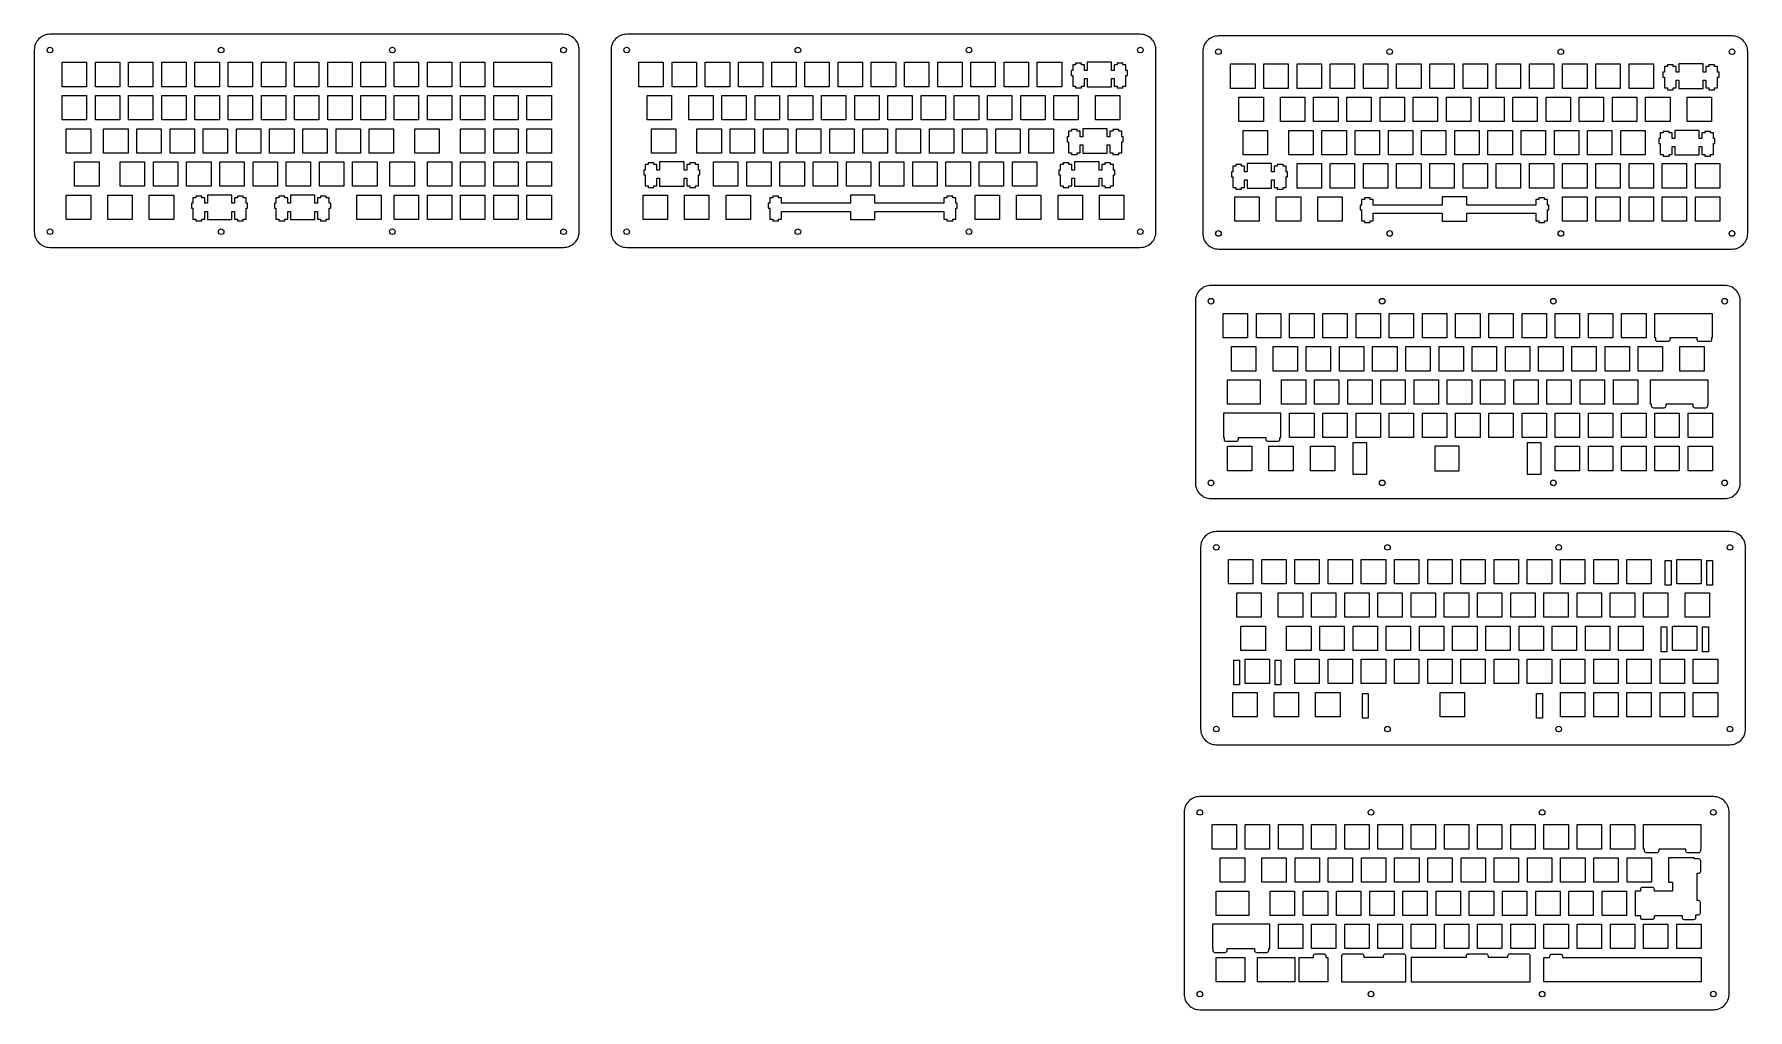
# Model space of a CAD drawing. Extents: x -370 to 4642, y -10696 to -9773.
# Drawn here: x -370 to 613, y -10389 to -9829 of the extents above; entities that cross this region are included whole.
import ezdxf

# ---------------------------------------------------------------- set-up
doc = ezdxf.new("R2010")
doc.units = 0
doc.header["$MEASUREMENT"] = 0

msp = doc.modelspace()

# ---------------------------------------------------------------- linework, layer by layer
at = {"linetype": 'Continuous'}
for points in [[(-66.66, -9829.41), (-361.36, -9829.41, 0.414214), (-370.36, -9838.41), (-370.36, -9942.61, 0.414214), (-361.36, -9951.61), (-66.66, -9951.61, 0.414214), (-57.66, -9942.61), (-57.66, -9838.41, 0.414214)], [(264.27, -9829.41), (-30.43, -9829.41, 0.414214), (-39.43, -9838.41), (-39.43, -9942.61, 0.414214), (-30.43, -9951.61), (264.27, -9951.61, 0.414214), (273.27, -9942.61), (273.27, -9838.41, 0.414214)], [(603.82, -9830.38), (309.12, -9830.38, 0.414214), (300.12, -9839.38), (300.12, -9943.58, 0.414214), (309.12, -9952.58), (603.82, -9952.58, 0.414214), (612.82, -9943.58), (612.82, -9839.38, 0.414214)], [(599.57, -9973.46), (304.87, -9973.46, 0.414214), (295.87, -9982.46), (295.87, -10086.66, 0.414214), (304.87, -10095.66), (599.57, -10095.66, 0.414214), (608.57, -10086.66), (608.57, -9982.46, 0.414214)], [(602.6, -10114.62), (307.9, -10114.62, 0.414214), (298.9, -10123.62), (298.9, -10227.82, 0.414214), (307.9, -10236.82), (602.6, -10236.82, 0.414214), (611.6, -10227.82), (611.6, -10123.62, 0.414214)], [(593.12, -10266.62), (298.42, -10266.62, 0.414214), (289.42, -10275.62), (289.42, -10379.82, 0.414214), (298.42, -10388.82), (593.12, -10388.82, 0.414214), (602.12, -10379.82), (602.12, -10275.62, 0.414214)]]:
    msp.add_lwpolyline(points, format="xyb", close=True, dxfattribs=at)
at = {"color": 0}
for points in [[(-340.36, -9845.45), (-340.36, -9859.45), (-354.36, -9859.45), (-354.36, -9845.45)], [(-321.31, -9845.45), (-321.31, -9859.45), (-335.31, -9859.45), (-335.31, -9845.45)], [(-302.26, -9845.45), (-302.26, -9859.45), (-316.26, -9859.45), (-316.26, -9845.45)], [(-283.21, -9845.45), (-283.21, -9859.45), (-297.21, -9859.45), (-297.21, -9845.45)], [(-264.16, -9845.45), (-264.16, -9859.45), (-278.16, -9859.45), (-278.16, -9845.45)], [(-245.11, -9845.45), (-245.11, -9859.45), (-259.11, -9859.45), (-259.11, -9845.45)], [(-226.06, -9845.45), (-226.06, -9859.45), (-240.06, -9859.45), (-240.06, -9845.45)], [(-207.01, -9845.45), (-207.01, -9859.45), (-221.01, -9859.45), (-221.01, -9845.45)], [(-187.97, -9845.45), (-187.97, -9859.45), (-201.96, -9859.45), (-201.96, -9845.45)], [(-168.91, -9845.45), (-168.91, -9859.45), (-182.91, -9859.45), (-182.91, -9845.45)], [(-149.87, -9845.45), (-149.87, -9859.45), (-163.86, -9859.45), (-163.86, -9845.45)], [(-130.81, -9845.45), (-130.81, -9859.45), (-144.81, -9859.45), (-144.81, -9845.45)], [(-111.76, -9845.45), (-111.76, -9859.45), (-125.76, -9859.45), (-125.76, -9845.45)], [(-73.67, -9845.45), (-73.67, -9859.45), (-106.71, -9859.45), (-106.71, -9845.45)], [(-9.43, -9845.45), (-9.43, -9859.45), (-23.43, -9859.45), (-23.43, -9845.45)], [(9.62, -9845.45), (9.62, -9859.45), (-4.38, -9859.45), (-4.38, -9845.45)], [(28.67, -9845.45), (28.67, -9859.45), (14.67, -9859.45), (14.67, -9845.45)], [(47.72, -9845.45), (47.72, -9859.45), (33.72, -9859.45), (33.72, -9845.45)], [(66.77, -9845.45), (66.77, -9859.45), (52.77, -9859.45), (52.77, -9845.45)], [(85.82, -9845.45), (85.82, -9859.45), (71.82, -9859.45), (71.82, -9845.45)], [(104.87, -9845.45), (104.87, -9859.45), (90.87, -9859.45), (90.87, -9845.45)], [(123.92, -9845.45), (123.92, -9859.45), (109.92, -9859.45), (109.92, -9845.45)], [(142.97, -9845.45), (142.97, -9859.45), (128.97, -9859.45), (128.97, -9845.45)], [(162.02, -9845.45), (162.02, -9859.45), (148.02, -9859.45), (148.02, -9845.45)], [(181.07, -9845.45), (181.07, -9859.45), (167.07, -9859.45), (167.07, -9845.45)], [(200.12, -9845.45), (200.12, -9859.45), (186.12, -9859.45), (186.12, -9845.45)], [(219.17, -9845.45), (219.17, -9859.45), (205.17, -9859.45), (205.17, -9845.45)], [(233.74, -9850.15), (232.22, -9850.15), (232.22, -9846.92), (230.49, -9846.92), (230.49, -9846), (227.19, -9846), (227.19, -9846.92), (225.47, -9846.92), (225.47, -9850.15), (224.64, -9850.15), (224.64, -9852.95), (225.47, -9852.95), (225.47, -9859.22), (227.19, -9859.22), (227.19, -9860.2), (230.49, -9860.2), (230.49, -9859.22), (232.22, -9859.22), (232.22, -9854.75), (233.74, -9854.75), (233.74, -9859.45), (247.74, -9859.45), (247.74, -9854.75), (249.27, -9854.75), (249.27, -9859.22), (250.99, -9859.22), (250.99, -9860.2), (254.29, -9860.2), (254.29, -9859.22), (256.02, -9859.22), (256.02, -9852.95), (256.84, -9852.95), (256.84, -9850.15), (256.02, -9850.15), (256.02, -9846.92), (254.29, -9846.92), (254.29, -9846), (250.99, -9846), (250.99, -9846.92), (249.27, -9846.92), (249.27, -9850.15), (247.74, -9850.15), (247.74, -9845.45), (233.74, -9845.45)], [(330.12, -9846.42), (330.12, -9860.42), (316.12, -9860.42), (316.12, -9846.42)], [(349.17, -9846.42), (349.17, -9860.42), (335.17, -9860.42), (335.17, -9846.42)], [(368.22, -9846.42), (368.22, -9860.42), (354.22, -9860.42), (354.22, -9846.42)], [(387.27, -9846.42), (387.27, -9860.42), (373.27, -9860.42), (373.27, -9846.42)], [(406.32, -9846.42), (406.32, -9860.42), (392.32, -9860.42), (392.32, -9846.42)], [(425.37, -9846.42), (425.37, -9860.42), (411.37, -9860.42), (411.37, -9846.42)], [(444.42, -9846.42), (444.42, -9860.42), (430.42, -9860.42), (430.42, -9846.42)], [(463.47, -9846.42), (463.47, -9860.42), (449.47, -9860.42), (449.47, -9846.42)], [(482.52, -9846.42), (482.52, -9860.42), (468.52, -9860.42), (468.52, -9846.42)], [(501.57, -9846.42), (501.57, -9860.42), (487.57, -9860.42), (487.57, -9846.42)], [(520.62, -9846.42), (520.62, -9860.42), (506.62, -9860.42), (506.62, -9846.42)], [(539.67, -9846.42), (539.67, -9860.42), (525.67, -9860.42), (525.67, -9846.42)], [(558.72, -9846.42), (558.72, -9860.42), (544.72, -9860.42), (544.72, -9846.42)], [(573.3, -9851.12), (571.77, -9851.12), (571.77, -9847.89), (570.05, -9847.89), (570.05, -9846.97), (566.75, -9846.97), (566.75, -9847.89), (565.02, -9847.89), (565.02, -9851.12), (564.2, -9851.12), (564.2, -9853.92), (565.02, -9853.92), (565.02, -9860.19), (566.75, -9860.19), (566.75, -9861.17), (570.05, -9861.17), (570.05, -9860.19), (571.77, -9860.19), (571.77, -9855.72), (573.3, -9855.72), (573.3, -9860.42), (587.3, -9860.42), (587.3, -9855.72), (588.82, -9855.72), (588.82, -9860.19), (590.55, -9860.19), (590.55, -9861.17), (593.85, -9861.17), (593.85, -9860.19), (595.57, -9860.19), (595.57, -9853.92), (596.4, -9853.92), (596.4, -9851.12), (595.57, -9851.12), (595.57, -9847.89), (593.85, -9847.89), (593.85, -9846.97), (590.55, -9846.97), (590.55, -9847.89), (588.82, -9847.89), (588.82, -9851.12), (587.3, -9851.12), (587.3, -9846.42), (573.3, -9846.42)], [(-340.36, -9864.5), (-340.36, -9878.5), (-354.36, -9878.5), (-354.36, -9864.5)], [(-321.31, -9864.5), (-321.31, -9878.5), (-335.31, -9878.5), (-335.31, -9864.5)], [(-302.26, -9864.5), (-302.26, -9878.5), (-316.26, -9878.5), (-316.26, -9864.5)], [(-283.21, -9864.5), (-283.21, -9878.5), (-297.21, -9878.5), (-297.21, -9864.5)], [(-264.16, -9864.5), (-264.16, -9878.5), (-278.16, -9878.5), (-278.16, -9864.5)], [(-245.11, -9864.5), (-245.11, -9878.5), (-259.11, -9878.5), (-259.11, -9864.5)], [(-226.06, -9864.5), (-226.06, -9878.5), (-240.06, -9878.5), (-240.06, -9864.5)], [(-207.01, -9864.5), (-207.01, -9878.5), (-221.01, -9878.5), (-221.01, -9864.5)], [(-187.97, -9864.5), (-187.97, -9878.5), (-201.96, -9878.5), (-201.96, -9864.5)], [(-168.91, -9864.5), (-168.91, -9878.5), (-182.91, -9878.5), (-182.91, -9864.5)], [(-149.87, -9864.5), (-149.87, -9878.5), (-163.86, -9878.5), (-163.86, -9864.5)], [(-130.81, -9864.5), (-130.81, -9878.5), (-144.81, -9878.5), (-144.81, -9864.5)], [(-111.76, -9864.5), (-111.76, -9878.5), (-125.76, -9878.5), (-125.76, -9864.5)], [(-92.72, -9864.5), (-92.72, -9878.5), (-106.71, -9878.5), (-106.71, -9864.5)], [(-73.67, -9864.5), (-73.67, -9878.5), (-87.66, -9878.5), (-87.66, -9864.5)], [(-4.67, -9864.5), (-4.67, -9878.5), (-18.67, -9878.5), (-18.67, -9864.5)], [(19.14, -9864.5), (19.14, -9878.5), (5.14, -9878.5), (5.14, -9864.5)], [(38.19, -9864.5), (38.19, -9878.5), (24.19, -9878.5), (24.19, -9864.5)], [(57.24, -9864.5), (57.24, -9878.5), (43.24, -9878.5), (43.24, -9864.5)], [(76.29, -9864.5), (76.29, -9878.5), (62.29, -9878.5), (62.29, -9864.5)], [(95.34, -9864.5), (95.34, -9878.5), (81.34, -9878.5), (81.34, -9864.5)], [(114.39, -9864.5), (114.39, -9878.5), (100.39, -9878.5), (100.39, -9864.5)], [(133.44, -9864.5), (133.44, -9878.5), (119.44, -9878.5), (119.44, -9864.5)], [(152.49, -9864.5), (152.49, -9878.5), (138.49, -9878.5), (138.49, -9864.5)], [(171.54, -9864.5), (171.54, -9878.5), (157.54, -9878.5), (157.54, -9864.5)], [(190.59, -9864.5), (190.59, -9878.5), (176.59, -9878.5), (176.59, -9864.5)], [(209.64, -9864.5), (209.64, -9878.5), (195.64, -9878.5), (195.64, -9864.5)], [(228.69, -9864.5), (228.69, -9878.5), (214.69, -9878.5), (214.69, -9864.5)], [(252.5, -9864.5), (252.5, -9878.5), (238.5, -9878.5), (238.5, -9864.5)], [(334.89, -9865.47), (334.89, -9879.47), (320.89, -9879.47), (320.89, -9865.47)], [(358.7, -9865.47), (358.7, -9879.47), (344.7, -9879.47), (344.7, -9865.47)], [(377.75, -9865.47), (377.75, -9879.47), (363.75, -9879.47), (363.75, -9865.47)], [(396.8, -9865.47), (396.8, -9879.47), (382.8, -9879.47), (382.8, -9865.47)], [(415.85, -9865.47), (415.85, -9879.47), (401.85, -9879.47), (401.85, -9865.47)], [(434.9, -9865.47), (434.9, -9879.47), (420.9, -9879.47), (420.9, -9865.47)], [(453.95, -9865.47), (453.95, -9879.47), (439.95, -9879.47), (439.95, -9865.47)], [(473, -9865.47), (473, -9879.47), (459, -9879.47), (459, -9865.47)], [(492.05, -9865.47), (492.05, -9879.47), (478.05, -9879.47), (478.05, -9865.47)], [(511.1, -9865.47), (511.1, -9879.47), (497.1, -9879.47), (497.1, -9865.47)], [(530.15, -9865.47), (530.15, -9879.47), (516.15, -9879.47), (516.15, -9865.47)], [(549.2, -9865.47), (549.2, -9879.47), (535.2, -9879.47), (535.2, -9865.47)], [(568.25, -9865.47), (568.25, -9879.47), (554.25, -9879.47), (554.25, -9865.47)], [(592.06, -9865.47), (592.06, -9879.47), (578.06, -9879.47), (578.06, -9865.47)], [(-337.98, -9883.55), (-337.98, -9897.55), (-351.98, -9897.55), (-351.98, -9883.55)], [(-316.55, -9883.55), (-316.55, -9897.55), (-330.55, -9897.55), (-330.55, -9883.55)], [(-297.5, -9883.55), (-297.5, -9897.55), (-311.5, -9897.55), (-311.5, -9883.55)], [(-278.45, -9883.55), (-278.45, -9897.55), (-292.45, -9897.55), (-292.45, -9883.55)], [(-259.4, -9883.55), (-259.4, -9897.55), (-273.4, -9897.55), (-273.4, -9883.55)], [(-240.35, -9883.55), (-240.35, -9897.55), (-254.35, -9897.55), (-254.35, -9883.55)], [(-221.3, -9883.55), (-221.3, -9897.55), (-235.3, -9897.55), (-235.3, -9883.55)], [(-202.25, -9883.55), (-202.25, -9897.55), (-216.25, -9897.55), (-216.25, -9883.55)], [(-183.2, -9883.55), (-183.2, -9897.55), (-197.2, -9897.55), (-197.2, -9883.55)], [(-164.15, -9883.55), (-164.15, -9897.55), (-178.15, -9897.55), (-178.15, -9883.55)], [(-137.96, -9883.55), (-137.96, -9897.55), (-151.96, -9897.55), (-151.96, -9883.55)], [(-111.76, -9883.55), (-111.76, -9897.55), (-125.76, -9897.55), (-125.76, -9883.55)], [(-92.72, -9883.55), (-92.72, -9897.55), (-106.71, -9897.55), (-106.71, -9883.55)], [(-73.67, -9883.55), (-73.67, -9897.55), (-87.66, -9897.55), (-87.66, -9883.55)], [(-2.29, -9883.55), (-2.29, -9897.55), (-16.29, -9897.55), (-16.29, -9883.55)], [(23.91, -9883.55), (23.91, -9897.55), (9.91, -9897.55), (9.91, -9883.55)], [(42.95, -9883.55), (42.95, -9897.55), (28.95, -9897.55), (28.95, -9883.55)], [(62, -9883.55), (62, -9897.55), (48, -9897.55), (48, -9883.55)], [(81.05, -9883.55), (81.05, -9897.55), (67.05, -9897.55), (67.05, -9883.55)], [(100.1, -9883.55), (100.1, -9897.55), (86.1, -9897.55), (86.1, -9883.55)], [(119.15, -9883.55), (119.15, -9897.55), (105.15, -9897.55), (105.15, -9883.55)], [(138.2, -9883.55), (138.2, -9897.55), (124.2, -9897.55), (124.2, -9883.55)], [(157.25, -9883.55), (157.25, -9897.55), (143.26, -9897.55), (143.26, -9883.55)], [(176.3, -9883.55), (176.3, -9897.55), (162.3, -9897.55), (162.3, -9883.55)], [(195.35, -9883.55), (195.35, -9897.55), (181.36, -9897.55), (181.36, -9883.55)], [(214.4, -9883.55), (214.4, -9897.55), (200.41, -9897.55), (200.41, -9883.55)], [(231.36, -9888.25), (229.83, -9888.25), (229.83, -9885.02), (228.11, -9885.02), (228.11, -9884.1), (224.81, -9884.1), (224.81, -9885.02), (223.09, -9885.02), (223.09, -9888.25), (222.26, -9888.25), (222.26, -9891.05), (223.09, -9891.05), (223.09, -9897.32), (224.81, -9897.32), (224.81, -9898.3), (228.11, -9898.3), (228.11, -9897.32), (229.83, -9897.32), (229.83, -9892.85), (231.36, -9892.85), (231.36, -9897.55), (245.36, -9897.55), (245.36, -9892.85), (246.88, -9892.85), (246.88, -9897.32), (248.61, -9897.32), (248.61, -9898.3), (251.91, -9898.3), (251.91, -9897.32), (253.63, -9897.32), (253.63, -9891.05), (254.46, -9891.05), (254.46, -9888.25), (253.63, -9888.25), (253.63, -9885.02), (251.91, -9885.02), (251.91, -9884.1), (248.61, -9884.1), (248.61, -9885.02), (246.88, -9885.02), (246.88, -9888.25), (245.36, -9888.25), (245.36, -9883.55), (231.36, -9883.55)], [(337.27, -9884.52), (337.27, -9898.52), (323.27, -9898.52), (323.27, -9884.52)], [(363.46, -9884.52), (363.46, -9898.52), (349.46, -9898.52), (349.46, -9884.52)], [(382.51, -9884.52), (382.51, -9898.52), (368.51, -9898.52), (368.51, -9884.52)], [(401.56, -9884.52), (401.56, -9898.52), (387.56, -9898.52), (387.56, -9884.52)], [(420.61, -9884.52), (420.61, -9898.52), (406.61, -9898.52), (406.61, -9884.52)], [(439.66, -9884.52), (439.66, -9898.52), (425.66, -9898.52), (425.66, -9884.52)], [(458.71, -9884.52), (458.71, -9898.52), (444.71, -9898.52), (444.71, -9884.52)], [(477.76, -9884.52), (477.76, -9898.52), (463.76, -9898.52), (463.76, -9884.52)], [(496.81, -9884.52), (496.81, -9898.52), (482.81, -9898.52), (482.81, -9884.52)], [(515.86, -9884.52), (515.86, -9898.52), (501.86, -9898.52), (501.86, -9884.52)], [(534.91, -9884.52), (534.91, -9898.52), (520.91, -9898.52), (520.91, -9884.52)], [(553.96, -9884.52), (553.96, -9898.52), (539.96, -9898.52), (539.96, -9884.52)], [(570.92, -9889.22), (569.39, -9889.22), (569.39, -9885.99), (567.67, -9885.99), (567.67, -9885.07), (564.37, -9885.07), (564.37, -9885.99), (562.64, -9885.99), (562.64, -9889.22), (561.82, -9889.22), (561.82, -9892.02), (562.64, -9892.02), (562.64, -9898.29), (564.37, -9898.29), (564.37, -9899.27), (567.67, -9899.27), (567.67, -9898.29), (569.39, -9898.29), (569.39, -9893.82), (570.92, -9893.82), (570.92, -9898.52), (584.92, -9898.52), (584.92, -9893.82), (586.44, -9893.82), (586.44, -9898.29), (588.17, -9898.29), (588.17, -9899.27), (591.47, -9899.27), (591.47, -9898.29), (593.19, -9898.29), (593.19, -9892.02), (594.02, -9892.02), (594.02, -9889.22), (593.19, -9889.22), (593.19, -9885.99), (591.47, -9885.99), (591.47, -9885.07), (588.17, -9885.07), (588.17, -9885.99), (586.44, -9885.99), (586.44, -9889.22), (584.92, -9889.22), (584.92, -9884.52), (570.92, -9884.52)], [(-333.22, -9902.6), (-333.22, -9916.6), (-347.22, -9916.6), (-347.22, -9902.6)], [(-307.03, -9902.6), (-307.03, -9916.6), (-321.03, -9916.6), (-321.03, -9902.6)], [(-287.98, -9902.6), (-287.98, -9916.6), (-301.98, -9916.6), (-301.98, -9902.6)], [(-268.93, -9902.6), (-268.93, -9916.6), (-282.93, -9916.6), (-282.93, -9902.6)], [(-249.88, -9902.6), (-249.88, -9916.6), (-263.88, -9916.6), (-263.88, -9902.6)], [(-230.83, -9902.6), (-230.83, -9916.6), (-244.83, -9916.6), (-244.83, -9902.6)], [(-211.78, -9902.6), (-211.78, -9916.6), (-225.78, -9916.6), (-225.78, -9902.6)], [(-192.73, -9902.6), (-192.73, -9916.6), (-206.73, -9916.6), (-206.73, -9902.6)], [(-173.68, -9902.6), (-173.68, -9916.6), (-187.68, -9916.6), (-187.68, -9902.6)], [(-152.25, -9902.6), (-152.25, -9916.6), (-166.25, -9916.6), (-166.25, -9902.6)], [(-130.81, -9902.6), (-130.81, -9916.6), (-144.81, -9916.6), (-144.81, -9902.6)], [(-111.76, -9902.6), (-111.76, -9916.6), (-125.76, -9916.6), (-125.76, -9902.6)], [(-92.72, -9902.6), (-92.72, -9916.6), (-106.71, -9916.6), (-106.71, -9902.6)], [(-73.67, -9902.6), (-73.67, -9916.6), (-87.66, -9916.6), (-87.66, -9902.6)], [(-11.53, -9907.3), (-13.05, -9907.3), (-13.05, -9904.07), (-14.78, -9904.07), (-14.78, -9903.15), (-18.08, -9903.15), (-18.08, -9904.07), (-19.8, -9904.07), (-19.8, -9907.3), (-20.63, -9907.3), (-20.63, -9910.1), (-19.8, -9910.1), (-19.8, -9916.37), (-18.08, -9916.37), (-18.08, -9917.35), (-14.78, -9917.35), (-14.78, -9916.37), (-13.05, -9916.37), (-13.05, -9911.9), (-11.53, -9911.9), (-11.53, -9916.6), (2.47, -9916.6), (2.47, -9911.9), (4, -9911.9), (4, -9916.37), (5.72, -9916.37), (5.72, -9917.35), (9.02, -9917.35), (9.02, -9916.37), (10.75, -9916.37), (10.75, -9910.1), (11.57, -9910.1), (11.57, -9907.3), (10.75, -9907.3), (10.75, -9904.07), (9.02, -9904.07), (9.02, -9903.15), (5.72, -9903.15), (5.72, -9904.07), (4, -9904.07), (4, -9907.3), (2.47, -9907.3), (2.47, -9902.6), (-11.53, -9902.6)], [(33.43, -9902.6), (33.43, -9916.6), (19.43, -9916.6), (19.43, -9902.6)], [(52.48, -9902.6), (52.48, -9916.6), (38.48, -9916.6), (38.48, -9902.6)], [(71.53, -9902.6), (71.53, -9916.6), (57.53, -9916.6), (57.53, -9902.6)], [(90.58, -9902.6), (90.58, -9916.6), (76.58, -9916.6), (76.58, -9902.6)], [(109.63, -9902.6), (109.63, -9916.6), (95.63, -9916.6), (95.63, -9902.6)], [(128.68, -9902.6), (128.68, -9916.6), (114.68, -9916.6), (114.68, -9902.6)], [(147.73, -9902.6), (147.73, -9916.6), (133.73, -9916.6), (133.73, -9902.6)], [(166.78, -9902.6), (166.78, -9916.6), (152.78, -9916.6), (152.78, -9902.6)], [(185.83, -9902.6), (185.83, -9916.6), (171.83, -9916.6), (171.83, -9902.6)], [(204.88, -9902.6), (204.88, -9916.6), (190.88, -9916.6), (190.88, -9902.6)], [(226.6, -9907.3), (225.07, -9907.3), (225.07, -9904.07), (223.35, -9904.07), (223.35, -9903.15), (220.05, -9903.15), (220.05, -9904.07), (218.32, -9904.07), (218.32, -9907.3), (217.5, -9907.3), (217.5, -9910.1), (218.32, -9910.1), (218.32, -9916.37), (220.05, -9916.37), (220.05, -9917.35), (223.35, -9917.35), (223.35, -9916.37), (225.07, -9916.37), (225.07, -9911.9), (226.6, -9911.9), (226.6, -9916.6), (240.6, -9916.6), (240.6, -9911.9), (242.12, -9911.9), (242.12, -9916.37), (243.85, -9916.37), (243.85, -9917.35), (247.15, -9917.35), (247.15, -9916.37), (248.87, -9916.37), (248.87, -9910.1), (249.7, -9910.1), (249.7, -9907.3), (248.87, -9907.3), (248.87, -9904.07), (247.15, -9904.07), (247.15, -9903.15), (243.85, -9903.15), (243.85, -9904.07), (242.12, -9904.07), (242.12, -9907.3), (240.6, -9907.3), (240.6, -9902.6), (226.6, -9902.6)], [(325.65, -9908.27), (324.12, -9908.27), (324.12, -9905.04), (322.4, -9905.04), (322.4, -9904.12), (319.1, -9904.12), (319.1, -9905.04), (317.37, -9905.04), (317.37, -9908.27), (316.55, -9908.27), (316.55, -9911.07), (317.37, -9911.07), (317.37, -9917.34), (319.1, -9917.34), (319.1, -9918.32), (322.4, -9918.32), (322.4, -9917.34), (324.12, -9917.34), (324.12, -9912.87), (325.65, -9912.87), (325.65, -9917.57), (339.65, -9917.57), (339.65, -9912.87), (341.17, -9912.87), (341.17, -9917.34), (342.9, -9917.34), (342.9, -9918.32), (346.2, -9918.32), (346.2, -9917.34), (347.92, -9917.34), (347.92, -9911.07), (348.75, -9911.07), (348.75, -9908.27), (347.92, -9908.27), (347.92, -9905.04), (346.2, -9905.04), (346.2, -9904.12), (342.9, -9904.12), (342.9, -9905.04), (341.17, -9905.04), (341.17, -9908.27), (339.65, -9908.27), (339.65, -9903.57), (325.65, -9903.57)], [(368.22, -9903.57), (368.22, -9917.57), (354.22, -9917.57), (354.22, -9903.57)], [(387.27, -9903.57), (387.27, -9917.57), (373.27, -9917.57), (373.27, -9903.57)], [(406.32, -9903.57), (406.32, -9917.57), (392.32, -9917.57), (392.32, -9903.57)], [(425.37, -9903.57), (425.37, -9917.57), (411.37, -9917.57), (411.37, -9903.57)], [(444.42, -9903.57), (444.42, -9917.57), (430.42, -9917.57), (430.42, -9903.57)], [(463.47, -9903.57), (463.47, -9917.57), (449.47, -9917.57), (449.47, -9903.57)], [(482.52, -9903.57), (482.52, -9917.57), (468.52, -9917.57), (468.52, -9903.57)], [(501.57, -9903.57), (501.57, -9917.57), (487.57, -9917.57), (487.57, -9903.57)], [(520.62, -9903.57), (520.62, -9917.57), (506.62, -9917.57), (506.62, -9903.57)], [(539.67, -9903.57), (539.67, -9917.57), (525.67, -9917.57), (525.67, -9903.57)], [(558.72, -9903.57), (558.72, -9917.57), (544.72, -9917.57), (544.72, -9903.57)], [(577.77, -9903.57), (577.77, -9917.57), (563.77, -9917.57), (563.77, -9903.57)], [(596.82, -9903.57), (596.82, -9917.57), (582.82, -9917.57), (582.82, -9903.57)], [(-337.98, -9921.65), (-337.98, -9935.65), (-351.98, -9935.65), (-351.98, -9921.65)], [(-314.17, -9921.65), (-314.17, -9935.65), (-328.17, -9935.65), (-328.17, -9921.65)], [(-290.36, -9921.65), (-290.36, -9935.65), (-304.36, -9935.65), (-304.36, -9921.65)], [(-271.02, -9926.35), (-272.54, -9926.35), (-272.54, -9923.12), (-274.27, -9923.12), (-274.27, -9922.2), (-277.57, -9922.2), (-277.57, -9923.12), (-279.29, -9923.12), (-279.29, -9926.35), (-280.12, -9926.35), (-280.12, -9929.15), (-279.29, -9929.15), (-279.29, -9935.42), (-277.57, -9935.42), (-277.57, -9936.4), (-274.27, -9936.4), (-274.27, -9935.42), (-272.54, -9935.42), (-272.54, -9930.95), (-271.02, -9930.95), (-271.02, -9935.65), (-257.02, -9935.65), (-257.02, -9930.95), (-255.49, -9930.95), (-255.49, -9935.42), (-253.77, -9935.42), (-253.77, -9936.4), (-250.47, -9936.4), (-250.47, -9935.42), (-248.74, -9935.42), (-248.74, -9929.15), (-247.92, -9929.15), (-247.92, -9926.35), (-248.74, -9926.35), (-248.74, -9923.12), (-250.47, -9923.12), (-250.47, -9922.2), (-253.77, -9922.2), (-253.77, -9923.12), (-255.49, -9923.12), (-255.49, -9926.35), (-257.02, -9926.35), (-257.02, -9921.65), (-271.02, -9921.65)], [(-223.39, -9926.35), (-224.92, -9926.35), (-224.92, -9923.12), (-226.65, -9923.12), (-226.65, -9922.2), (-229.94, -9922.2), (-229.94, -9923.12), (-231.67, -9923.12), (-231.67, -9926.35), (-232.5, -9926.35), (-232.5, -9929.15), (-231.67, -9929.15), (-231.67, -9935.42), (-229.94, -9935.42), (-229.94, -9936.4), (-226.65, -9936.4), (-226.65, -9935.42), (-224.92, -9935.42), (-224.92, -9930.95), (-223.39, -9930.95), (-223.39, -9935.65), (-209.4, -9935.65), (-209.4, -9930.95), (-207.87, -9930.95), (-207.87, -9935.42), (-206.15, -9935.42), (-206.15, -9936.4), (-202.85, -9936.4), (-202.85, -9935.42), (-201.12, -9935.42), (-201.12, -9929.15), (-200.29, -9929.15), (-200.29, -9926.35), (-201.12, -9926.35), (-201.12, -9923.12), (-202.85, -9923.12), (-202.85, -9922.2), (-206.15, -9922.2), (-206.15, -9923.12), (-207.87, -9923.12), (-207.87, -9926.35), (-209.4, -9926.35), (-209.4, -9921.65), (-223.39, -9921.65)], [(-171.3, -9921.65), (-171.3, -9935.65), (-185.29, -9935.65), (-185.29, -9921.65)], [(-149.87, -9921.65), (-149.87, -9935.65), (-163.86, -9935.65), (-163.86, -9921.65)], [(-130.81, -9921.65), (-130.81, -9935.65), (-144.81, -9935.65), (-144.81, -9921.65)], [(-111.76, -9921.65), (-111.76, -9935.65), (-125.76, -9935.65), (-125.76, -9921.65)], [(-92.72, -9921.65), (-92.72, -9935.65), (-106.71, -9935.65), (-106.71, -9921.65)], [(-73.67, -9921.65), (-73.67, -9935.65), (-87.66, -9935.65), (-87.66, -9921.65)], [(-7.05, -9921.65), (-7.05, -9935.65), (-21.05, -9935.65), (-21.05, -9921.65)], [(16.76, -9921.65), (16.76, -9935.65), (2.76, -9935.65), (2.76, -9921.65)], [(40.57, -9921.65), (40.57, -9935.65), (26.57, -9935.65), (26.57, -9921.65)], [(98.01, -9926.35), (58.39, -9926.35), (58.39, -9923.12), (56.66, -9923.12), (56.66, -9922.2), (53.36, -9922.2), (53.36, -9923.12), (51.64, -9923.12), (51.64, -9926.35), (50.81, -9926.35), (50.81, -9929.15), (51.64, -9929.15), (51.64, -9935.42), (53.36, -9935.42), (53.36, -9936.4), (56.66, -9936.4), (56.66, -9935.42), (58.39, -9935.42), (58.39, -9930.95), (98.01, -9930.95), (98.01, -9935.65), (112.01, -9935.65), (112.01, -9930.95), (151.64, -9930.95), (151.64, -9935.42), (153.36, -9935.42), (153.36, -9936.4), (156.66, -9936.4), (156.66, -9935.42), (158.39, -9935.42), (158.39, -9929.15), (159.21, -9929.15), (159.21, -9926.35), (158.39, -9926.35), (158.39, -9923.12), (156.66, -9923.12), (156.66, -9922.2), (153.36, -9922.2), (153.36, -9923.12), (151.64, -9923.12), (151.64, -9926.35), (112.01, -9926.35), (112.01, -9921.65), (98.01, -9921.65)], [(183.45, -9921.65), (183.45, -9935.65), (169.45, -9935.65), (169.45, -9921.65)], [(207.26, -9921.65), (207.26, -9935.65), (193.26, -9935.65), (193.26, -9921.65)], [(231.07, -9921.65), (231.07, -9935.65), (217.07, -9935.65), (217.07, -9921.65)], [(254.88, -9921.65), (254.88, -9935.65), (240.89, -9935.65), (240.89, -9921.65)], [(332.51, -9922.62), (332.51, -9936.62), (318.5, -9936.62), (318.5, -9922.62)], [(356.32, -9922.62), (356.32, -9936.62), (342.32, -9936.62), (342.32, -9922.62)], [(380.13, -9922.62), (380.13, -9936.62), (366.13, -9936.62), (366.13, -9922.62)], [(437.57, -9927.32), (397.94, -9927.32), (397.94, -9924.09), (396.22, -9924.09), (396.22, -9923.17), (392.92, -9923.17), (392.92, -9924.09), (391.19, -9924.09), (391.19, -9927.32), (390.37, -9927.32), (390.37, -9930.12), (391.19, -9930.12), (391.19, -9936.39), (392.92, -9936.39), (392.92, -9937.37), (396.22, -9937.37), (396.22, -9936.39), (397.94, -9936.39), (397.94, -9931.92), (437.57, -9931.92), (437.57, -9936.62), (451.57, -9936.62), (451.57, -9931.92), (491.19, -9931.92), (491.19, -9936.39), (492.92, -9936.39), (492.92, -9937.37), (496.22, -9937.37), (496.22, -9936.39), (497.94, -9936.39), (497.94, -9930.12), (498.77, -9930.12), (498.77, -9927.32), (497.94, -9927.32), (497.94, -9924.09), (496.22, -9924.09), (496.22, -9923.17), (492.92, -9923.17), (492.92, -9924.09), (491.19, -9924.09), (491.19, -9927.32), (451.57, -9927.32), (451.57, -9922.62), (437.57, -9922.62)], [(520.62, -9922.62), (520.62, -9936.62), (506.62, -9936.62), (506.62, -9922.62)], [(539.67, -9922.62), (539.67, -9936.62), (525.67, -9936.62), (525.67, -9922.62)], [(558.72, -9922.62), (558.72, -9936.62), (544.72, -9936.62), (544.72, -9922.62)], [(577.77, -9922.62), (577.77, -9936.62), (563.77, -9936.62), (563.77, -9922.62)], [(596.82, -9922.62), (596.82, -9936.62), (582.82, -9936.62), (582.82, -9922.62)], [(325.87, -9989.49), (325.87, -10003.49), (311.87, -10003.49), (311.87, -9989.49)], [(344.92, -9989.49), (344.92, -10003.49), (330.92, -10003.49), (330.92, -9989.49)], [(363.97, -9989.49), (363.97, -10003.49), (349.97, -10003.49), (349.97, -9989.49)], [(383.02, -9989.49), (383.02, -10003.49), (369.02, -10003.49), (369.02, -9989.49)], [(402.07, -9989.49), (402.07, -10003.49), (388.07, -10003.49), (388.07, -9989.49)], [(421.12, -9989.49), (421.12, -10003.49), (407.12, -10003.49), (407.12, -9989.49)], [(440.17, -9989.49), (440.17, -10003.49), (426.17, -10003.49), (426.17, -9989.49)], [(459.22, -9989.49), (459.22, -10003.49), (445.22, -10003.49), (445.22, -9989.49)], [(478.27, -9989.49), (478.27, -10003.49), (464.27, -10003.49), (464.27, -9989.49)], [(497.32, -9989.49), (497.32, -10003.49), (483.32, -10003.49), (483.32, -9989.49)], [(516.37, -9989.49), (516.37, -10003.49), (502.37, -10003.49), (502.37, -9989.49)], [(535.42, -9989.49), (535.42, -10003.49), (521.42, -10003.49), (521.42, -9989.49)], [(554.47, -9989.49), (554.47, -10003.49), (540.47, -10003.49), (540.47, -9989.49)], [(330.63, -10008.54), (330.63, -10022.54), (316.63, -10022.54), (316.63, -10008.54)], [(354.44, -10008.54), (354.44, -10022.54), (340.44, -10022.54), (340.44, -10008.54)], [(373.49, -10008.54), (373.49, -10022.54), (359.49, -10022.54), (359.49, -10008.54)], [(392.54, -10008.54), (392.54, -10022.54), (378.54, -10022.54), (378.54, -10008.54)], [(411.59, -10008.54), (411.59, -10022.54), (397.59, -10022.54), (397.59, -10008.54)], [(430.64, -10008.54), (430.64, -10022.54), (416.64, -10022.54), (416.64, -10008.54)], [(449.69, -10008.54), (449.69, -10022.54), (435.69, -10022.54), (435.69, -10008.54)], [(468.74, -10008.54), (468.74, -10022.54), (454.74, -10022.54), (454.74, -10008.54)], [(487.79, -10008.54), (487.79, -10022.54), (473.79, -10022.54), (473.79, -10008.54)], [(506.84, -10008.54), (506.84, -10022.54), (492.84, -10022.54), (492.84, -10008.54)], [(525.89, -10008.54), (525.89, -10022.54), (511.89, -10022.54), (511.89, -10008.54)], [(544.94, -10008.54), (544.94, -10022.54), (530.94, -10022.54), (530.94, -10008.54)], [(563.99, -10008.54), (563.99, -10022.54), (549.99, -10022.54), (549.99, -10008.54)], [(587.8, -10008.54), (587.8, -10022.54), (573.8, -10022.54), (573.8, -10008.54)], [(359.2, -10027.59), (359.2, -10041.59), (345.21, -10041.59), (345.21, -10027.59)], [(378.25, -10027.59), (378.25, -10041.59), (364.25, -10041.59), (364.25, -10027.59)], [(397.3, -10027.59), (397.3, -10041.59), (383.3, -10041.59), (383.3, -10027.59)], [(416.35, -10027.59), (416.35, -10041.59), (402.35, -10041.59), (402.35, -10027.59)], [(435.4, -10027.59), (435.4, -10041.59), (421.4, -10041.59), (421.4, -10027.59)], [(454.45, -10027.59), (454.45, -10041.59), (440.45, -10041.59), (440.45, -10027.59)], [(473.5, -10027.59), (473.5, -10041.59), (459.5, -10041.59), (459.5, -10027.59)], [(492.55, -10027.59), (492.55, -10041.59), (478.56, -10041.59), (478.56, -10027.59)], [(511.6, -10027.59), (511.6, -10041.59), (497.6, -10041.59), (497.6, -10027.59)], [(530.65, -10027.59), (530.65, -10041.59), (516.66, -10041.59), (516.66, -10027.59)], [(549.7, -10027.59), (549.7, -10041.59), (535.71, -10041.59), (535.71, -10027.59)], [(363.97, -10046.64), (363.97, -10060.64), (349.97, -10060.64), (349.97, -10046.64)], [(383.02, -10046.64), (383.02, -10060.64), (369.02, -10060.64), (369.02, -10046.64)], [(402.07, -10046.64), (402.07, -10060.64), (388.07, -10060.64), (388.07, -10046.64)], [(421.12, -10046.64), (421.12, -10060.64), (407.12, -10060.64), (407.12, -10046.64)], [(440.17, -10046.64), (440.17, -10060.64), (426.17, -10060.64), (426.17, -10046.64)], [(459.22, -10046.64), (459.22, -10060.64), (445.22, -10060.64), (445.22, -10046.64)], [(478.27, -10046.64), (478.27, -10060.64), (464.27, -10060.64), (464.27, -10046.64)], [(497.32, -10046.64), (497.32, -10060.64), (483.32, -10060.64), (483.32, -10046.64)], [(516.37, -10046.64), (516.37, -10060.64), (502.37, -10060.64), (502.37, -10046.64)], [(535.42, -10046.64), (535.42, -10060.64), (521.42, -10060.64), (521.42, -10046.64)], [(554.47, -10046.64), (554.47, -10060.64), (540.47, -10060.64), (540.47, -10046.64)], [(573.52, -10046.64), (573.52, -10060.64), (559.52, -10060.64), (559.52, -10046.64)], [(592.57, -10046.64), (592.57, -10060.64), (578.57, -10060.64), (578.57, -10046.64)], [(328.25, -10065.69), (328.25, -10079.69), (314.25, -10079.69), (314.25, -10065.69)], [(352.06, -10065.69), (352.06, -10079.69), (338.06, -10079.69), (338.06, -10065.69)], [(375.87, -10065.69), (375.87, -10079.69), (361.87, -10079.69), (361.87, -10065.69)], [(516.37, -10065.69), (516.37, -10079.69), (502.37, -10079.69), (502.37, -10065.69)], [(535.42, -10065.69), (535.42, -10079.69), (521.42, -10079.69), (521.42, -10065.69)], [(554.47, -10065.69), (554.47, -10079.69), (540.47, -10079.69), (540.47, -10065.69)], [(573.52, -10065.69), (573.52, -10079.69), (559.52, -10079.69), (559.52, -10065.69)], [(592.57, -10065.69), (592.57, -10079.69), (578.57, -10079.69), (578.57, -10065.69)], [(328.9, -10130.66), (328.9, -10144.66), (314.9, -10144.66), (314.9, -10130.66)], [(347.95, -10130.66), (347.95, -10144.66), (333.95, -10144.66), (333.95, -10130.66)], [(367, -10130.66), (367, -10144.66), (353, -10144.66), (353, -10130.66)], [(386.05, -10130.66), (386.05, -10144.66), (372.05, -10144.66), (372.05, -10130.66)], [(405.1, -10130.66), (405.1, -10144.66), (391.1, -10144.66), (391.1, -10130.66)], [(424.15, -10130.66), (424.15, -10144.66), (410.15, -10144.66), (410.15, -10130.66)], [(443.2, -10130.66), (443.2, -10144.66), (429.2, -10144.66), (429.2, -10130.66)], [(462.25, -10130.66), (462.25, -10144.66), (448.25, -10144.66), (448.25, -10130.66)], [(481.3, -10130.66), (481.3, -10144.66), (467.3, -10144.66), (467.3, -10130.66)], [(500.35, -10130.66), (500.35, -10144.66), (486.35, -10144.66), (486.35, -10130.66)], [(519.4, -10130.66), (519.4, -10144.66), (505.4, -10144.66), (505.4, -10130.66)], [(538.45, -10130.66), (538.45, -10144.66), (524.45, -10144.66), (524.45, -10130.66)], [(557.5, -10130.66), (557.5, -10144.66), (543.5, -10144.66), (543.5, -10130.66)], [(568.82, -10131.21), (568.82, -10145.41), (565.52, -10145.41), (565.52, -10131.21)], [(586.07, -10130.66), (586.07, -10144.66), (572.07, -10144.66), (572.07, -10130.66)], [(592.62, -10131.21), (592.62, -10145.41), (589.32, -10145.41), (589.32, -10131.21)], [(333.66, -10149.71), (333.66, -10163.71), (319.66, -10163.71), (319.66, -10149.71)], [(357.47, -10149.71), (357.47, -10163.71), (343.47, -10163.71), (343.47, -10149.71)], [(376.52, -10149.71), (376.52, -10163.71), (362.52, -10163.71), (362.52, -10149.71)], [(395.57, -10149.71), (395.57, -10163.71), (381.57, -10163.71), (381.57, -10149.71)], [(414.62, -10149.71), (414.62, -10163.71), (400.62, -10163.71), (400.62, -10149.71)], [(433.67, -10149.71), (433.67, -10163.71), (419.67, -10163.71), (419.67, -10149.71)], [(452.72, -10149.71), (452.72, -10163.71), (438.72, -10163.71), (438.72, -10149.71)], [(471.77, -10149.71), (471.77, -10163.71), (457.77, -10163.71), (457.77, -10149.71)], [(490.82, -10149.71), (490.82, -10163.71), (476.82, -10163.71), (476.82, -10149.71)], [(509.87, -10149.71), (509.87, -10163.71), (495.87, -10163.71), (495.87, -10149.71)], [(528.92, -10149.71), (528.92, -10163.71), (514.92, -10163.71), (514.92, -10149.71)], [(547.97, -10149.71), (547.97, -10163.71), (533.97, -10163.71), (533.97, -10149.71)], [(567.02, -10149.71), (567.02, -10163.71), (553.02, -10163.71), (553.02, -10149.71)], [(590.84, -10149.71), (590.84, -10163.71), (576.84, -10163.71), (576.84, -10149.71)], [(336.04, -10168.76), (336.04, -10182.76), (322.04, -10182.76), (322.04, -10168.76)], [(362.24, -10168.76), (362.24, -10182.76), (348.24, -10182.76), (348.24, -10168.76)], [(381.29, -10168.76), (381.29, -10182.76), (367.28, -10182.76), (367.28, -10168.76)], [(400.34, -10168.76), (400.34, -10182.76), (386.34, -10182.76), (386.34, -10168.76)], [(419.39, -10168.76), (419.39, -10182.76), (405.39, -10182.76), (405.39, -10168.76)], [(438.44, -10168.76), (438.44, -10182.76), (424.43, -10182.76), (424.43, -10168.76)], [(457.49, -10168.76), (457.49, -10182.76), (443.49, -10182.76), (443.49, -10168.76)], [(476.54, -10168.76), (476.54, -10182.76), (462.54, -10182.76), (462.54, -10168.76)], [(495.59, -10168.76), (495.59, -10182.76), (481.59, -10182.76), (481.59, -10168.76)], [(514.64, -10168.76), (514.64, -10182.76), (500.64, -10182.76), (500.64, -10168.76)], [(533.69, -10168.76), (533.69, -10182.76), (519.69, -10182.76), (519.69, -10168.76)], [(552.74, -10168.76), (552.74, -10182.76), (538.74, -10182.76), (538.74, -10168.76)], [(566.44, -10169.31), (566.44, -10183.51), (563.14, -10183.51), (563.14, -10169.31)], [(583.69, -10168.76), (583.69, -10182.76), (569.69, -10182.76), (569.69, -10168.76)], [(590.24, -10169.31), (590.24, -10183.51), (586.94, -10183.51), (586.94, -10169.31)], [(321.17, -10188.36), (321.17, -10202.56), (317.87, -10202.56), (317.87, -10188.36)], [(338.42, -10187.81), (338.42, -10201.81), (324.42, -10201.81), (324.42, -10187.81)], [(344.97, -10188.36), (344.97, -10202.56), (341.67, -10202.56), (341.67, -10188.36)], [(367, -10187.81), (367, -10201.81), (353, -10201.81), (353, -10187.81)], [(386.05, -10187.81), (386.05, -10201.81), (372.05, -10201.81), (372.05, -10187.81)], [(405.1, -10187.81), (405.1, -10201.81), (391.1, -10201.81), (391.1, -10187.81)], [(424.15, -10187.81), (424.15, -10201.81), (410.15, -10201.81), (410.15, -10187.81)], [(443.2, -10187.81), (443.2, -10201.81), (429.2, -10201.81), (429.2, -10187.81)], [(462.25, -10187.81), (462.25, -10201.81), (448.25, -10201.81), (448.25, -10187.81)], [(481.3, -10187.81), (481.3, -10201.81), (467.3, -10201.81), (467.3, -10187.81)], [(500.35, -10187.81), (500.35, -10201.81), (486.35, -10201.81), (486.35, -10187.81)], [(519.4, -10187.81), (519.4, -10201.81), (505.4, -10201.81), (505.4, -10187.81)], [(538.45, -10187.81), (538.45, -10201.81), (524.45, -10201.81), (524.45, -10187.81)], [(557.5, -10187.81), (557.5, -10201.81), (543.5, -10201.81), (543.5, -10187.81)], [(576.55, -10187.81), (576.55, -10201.81), (562.55, -10201.81), (562.55, -10187.81)], [(595.6, -10187.81), (595.6, -10201.81), (581.6, -10201.81), (581.6, -10187.81)], [(331.28, -10206.86), (331.28, -10220.86), (317.28, -10220.86), (317.28, -10206.86)], [(355.09, -10206.86), (355.09, -10220.86), (341.09, -10220.86), (341.09, -10206.86)], [(378.91, -10206.86), (378.91, -10220.86), (364.9, -10220.86), (364.9, -10206.86)], [(394.99, -10207.41), (394.99, -10221.61), (391.69, -10221.61), (391.69, -10207.41)], [(450.34, -10206.86), (450.34, -10220.86), (436.34, -10220.86), (436.34, -10206.86)], [(494.99, -10207.41), (494.99, -10221.61), (491.69, -10221.61), (491.69, -10207.41)], [(519.4, -10206.86), (519.4, -10220.86), (505.4, -10220.86), (505.4, -10206.86)], [(538.45, -10206.86), (538.45, -10220.86), (524.45, -10220.86), (524.45, -10206.86)], [(557.5, -10206.86), (557.5, -10220.86), (543.5, -10220.86), (543.5, -10206.86)], [(576.55, -10206.86), (576.55, -10220.86), (562.55, -10220.86), (562.55, -10206.86)], [(595.6, -10206.86), (595.6, -10220.86), (581.6, -10220.86), (581.6, -10206.86)], [(357.52, -10339.81), (357.52, -10353.8), (343.52, -10353.8), (343.52, -10339.81)], [(376.57, -10339.81), (376.57, -10353.8), (362.57, -10353.8), (362.57, -10339.81)], [(395.62, -10339.81), (395.62, -10353.8), (381.62, -10353.8), (381.62, -10339.81)], [(414.67, -10339.81), (414.67, -10353.8), (400.67, -10353.8), (400.67, -10339.81)], [(433.72, -10339.81), (433.72, -10353.8), (419.72, -10353.8), (419.72, -10339.81)], [(452.77, -10339.81), (452.77, -10353.8), (438.77, -10353.8), (438.77, -10339.81)], [(471.82, -10339.81), (471.82, -10353.8), (457.82, -10353.8), (457.82, -10339.81)], [(490.87, -10339.81), (490.87, -10353.8), (476.87, -10353.8), (476.87, -10339.81)], [(509.92, -10339.81), (509.92, -10353.8), (495.92, -10353.8), (495.92, -10339.81)], [(528.97, -10339.81), (528.97, -10353.8), (514.97, -10353.8), (514.97, -10339.81)], [(548.02, -10339.81), (548.02, -10353.8), (534.02, -10353.8), (534.02, -10339.81)], [(567.07, -10339.81), (567.07, -10353.8), (553.07, -10353.8), (553.07, -10339.81)], [(586.12, -10339.81), (586.12, -10353.8), (572.12, -10353.8), (572.12, -10339.81)]]:
    msp.add_lwpolyline(points, close=True, dxfattribs=at)
for points in [[(583.85, -10003.49), (568.18, -10003.49), (568.18, -10004.49, -0.414214), (566.98, -10005.69), (561.24, -10005.69, -0.414214), (560.04, -10004.49), (560.04, -10003.49), (559.45, -10003.49), (559.45, -9989.49), (592.34, -9989.49), (592.34, -10003.49), (592.1, -10003.49), (592.1, -10004.49, -0.414214), (590.9, -10005.69), (585.05, -10005.69, -0.414214), (583.85, -10004.49)], [(581.46, -10041.59), (565.8, -10041.59), (565.8, -10042.59, -0.414214), (564.6, -10043.79), (558.86, -10043.79, -0.414214), (557.66, -10042.59), (557.66, -10041.59), (557.07, -10041.59), (557.07, -10027.59), (589.96, -10027.59), (589.96, -10041.59), (589.71, -10041.59), (589.71, -10042.59, -0.414214), (588.51, -10043.79), (582.66, -10043.79, -0.414214), (581.46, -10042.59)], [(320.58, -10060.64), (336.25, -10060.64), (336.25, -10061.64, 0.414214), (337.45, -10062.84), (343.19, -10062.84, 0.414214), (344.39, -10061.64), (344.39, -10060.64), (344.98, -10060.64), (344.98, -10046.64), (312.09, -10046.64), (312.09, -10060.64), (312.33, -10060.64), (312.33, -10061.64, 0.414214), (313.53, -10062.84), (319.38, -10062.84, 0.414214), (320.58, -10061.64)], [(577.4, -10296.65), (561.74, -10296.65), (561.74, -10297.65, -0.414214), (560.54, -10298.85), (554.79, -10298.85, -0.414214), (553.59, -10297.65), (553.59, -10296.65), (553.01, -10296.65), (553.01, -10282.66), (585.9, -10282.66), (585.9, -10296.65), (585.65, -10296.65), (585.65, -10297.65, -0.414214), (584.45, -10298.85), (578.6, -10298.85, -0.414214), (577.4, -10297.65)], [(559.28, -10320.76), (559.28, -10319.92, 0.414214), (558.08, -10318.72), (552.42, -10318.72, 0.414214), (551.22, -10319.92), (551.22, -10320.76), (548.28, -10320.76), (548.28, -10334.75), (551.22, -10334.75), (551.22, -10335.77, 0.414214), (552.42, -10336.97), (558.14, -10336.97, 0.414214), (559.34, -10335.77), (559.34, -10334.75), (575.12, -10334.75), (575.12, -10335.8, 0.414214), (576.32, -10337), (581.91, -10337, 0.414214), (583.11, -10335.8), (583.11, -10334.38), (584.51, -10334.38, 0.414214), (585.71, -10333.18), (585.71, -10327.42, 0.414214), (584.51, -10326.22), (583.79, -10326.22), (583.79, -10310.52), (584.7, -10310.52, 0.414214), (585.9, -10309.32), (585.9, -10303.51, 0.414214), (584.7, -10302.31), (582.26, -10302.31), (582.26, -10301.71), (567.36, -10301.71), (567.36, -10315.7), (569.66, -10315.7), (569.66, -10320.76)], [(314.14, -10353.8), (329.8, -10353.8), (329.8, -10354.8, 0.414214), (331, -10356), (336.75, -10356, 0.414214), (337.95, -10354.8), (337.95, -10353.8), (338.54, -10353.8), (338.54, -10339.81), (305.64, -10339.81), (305.64, -10353.8), (305.89, -10353.8), (305.89, -10354.8, 0.414214), (307.09, -10356), (312.94, -10356, 0.414214), (314.14, -10354.8)], [(363.64, -10358.86), (363.64, -10357.95, -0.414214), (364.84, -10356.75), (369.6, -10356.75, -0.414214), (370.8, -10357.95), (370.8, -10358.86), (371.89, -10358.86), (371.89, -10372.86), (355.43, -10372.86), (355.43, -10358.86)], [(415.35, -10356.92), (404.84, -10356.92, 0.414214), (403.64, -10358.12), (403.64, -10358.86), (392.71, -10358.86), (392.71, -10358.12, 0.414214), (391.51, -10356.92), (380.87, -10356.92, 0.414214), (379.67, -10358.12), (379.67, -10372.86), (416.55, -10372.86), (416.55, -10358.12, 0.414214)], [(475.02, -10358.86), (464.06, -10358.86), (464.06, -10358.12, 0.414214), (462.86, -10356.92), (452.39, -10356.92, 0.414214), (451.19, -10358.12), (451.19, -10358.86), (419.61, -10358.86), (419.61, -10372.86), (488.07, -10372.86), (488.07, -10358.12, 0.414214), (486.87, -10356.92), (476.22, -10356.92, 0.414214), (475.02, -10358.12)], [(499.31, -10358.86), (499.31, -10358.08, -0.414214), (500.51, -10356.88), (505.26, -10356.88, -0.414214), (506.46, -10358.08), (506.46, -10358.86), (586.12, -10358.86), (586.12, -10372.86), (495.92, -10372.86), (495.92, -10358.86)]]:
    msp.add_lwpolyline(points, format="xyb", close=True)
for points in [[(333.01, -10027.59), (333.01, -10041.59), (314.29, -10041.59), (314.29, -10027.59)], [(319.42, -10282.66), (319.42, -10296.65), (305.42, -10296.65), (305.42, -10282.66)], [(338.47, -10282.66), (338.47, -10296.65), (324.47, -10296.65), (324.47, -10282.66)], [(357.52, -10282.66), (357.52, -10296.65), (343.52, -10296.65), (343.52, -10282.66)], [(376.57, -10282.66), (376.57, -10296.65), (362.57, -10296.65), (362.57, -10282.66)], [(395.62, -10282.66), (395.62, -10296.65), (381.62, -10296.65), (381.62, -10282.66)], [(414.67, -10282.66), (414.67, -10296.65), (400.67, -10296.65), (400.67, -10282.66)], [(433.72, -10282.66), (433.72, -10296.65), (419.72, -10296.65), (419.72, -10282.66)], [(452.77, -10282.66), (452.77, -10296.65), (438.77, -10296.65), (438.77, -10282.66)], [(471.82, -10282.66), (471.82, -10296.65), (457.82, -10296.65), (457.82, -10282.66)], [(490.87, -10282.66), (490.87, -10296.65), (476.87, -10296.65), (476.87, -10282.66)], [(509.92, -10282.66), (509.92, -10296.65), (495.92, -10296.65), (495.92, -10282.66)], [(528.97, -10282.66), (528.97, -10296.65), (514.97, -10296.65), (514.97, -10282.66)], [(548.02, -10282.66), (548.02, -10296.65), (534.02, -10296.65), (534.02, -10282.66)], [(324.18, -10301.71), (324.18, -10315.7), (310.19, -10315.7), (310.19, -10301.71)], [(348, -10301.71), (348, -10315.7), (334, -10315.7), (334, -10301.71)], [(367.05, -10301.71), (367.05, -10315.7), (353.05, -10315.7), (353.05, -10301.71)], [(386.1, -10301.71), (386.1, -10315.7), (372.1, -10315.7), (372.1, -10301.71)], [(405.15, -10301.71), (405.15, -10315.7), (391.15, -10315.7), (391.15, -10301.71)], [(424.2, -10301.71), (424.2, -10315.7), (410.2, -10315.7), (410.2, -10301.71)], [(443.25, -10301.71), (443.25, -10315.7), (429.25, -10315.7), (429.25, -10301.71)], [(462.3, -10301.71), (462.3, -10315.7), (448.3, -10315.7), (448.3, -10301.71)], [(481.35, -10301.71), (481.35, -10315.7), (467.35, -10315.7), (467.35, -10301.71)], [(500.4, -10301.71), (500.4, -10315.7), (486.4, -10315.7), (486.4, -10301.71)], [(519.45, -10301.71), (519.45, -10315.7), (505.45, -10315.7), (505.45, -10301.71)], [(538.5, -10301.71), (538.5, -10315.7), (524.5, -10315.7), (524.5, -10301.71)], [(557.55, -10301.71), (557.55, -10315.7), (543.55, -10315.7), (543.55, -10301.71)], [(326.57, -10320.76), (326.57, -10334.75), (307.84, -10334.75), (307.84, -10320.76)], [(352.76, -10320.76), (352.76, -10334.75), (338.76, -10334.75), (338.76, -10320.76)], [(371.81, -10320.76), (371.81, -10334.75), (357.81, -10334.75), (357.81, -10320.76)], [(390.86, -10320.76), (390.86, -10334.75), (376.86, -10334.75), (376.86, -10320.76)], [(409.91, -10320.76), (409.91, -10334.75), (395.91, -10334.75), (395.91, -10320.76)], [(428.96, -10320.76), (428.96, -10334.75), (414.96, -10334.75), (414.96, -10320.76)], [(448.01, -10320.76), (448.01, -10334.75), (434.01, -10334.75), (434.01, -10320.76)], [(467.06, -10320.76), (467.06, -10334.75), (453.06, -10334.75), (453.06, -10320.76)], [(486.11, -10320.76), (486.11, -10334.75), (472.11, -10334.75), (472.11, -10320.76)], [(505.16, -10320.76), (505.16, -10334.75), (491.16, -10334.75), (491.16, -10320.76)], [(524.21, -10320.76), (524.21, -10334.75), (510.21, -10334.75), (510.21, -10320.76)], [(543.26, -10320.76), (543.26, -10334.75), (529.26, -10334.75), (529.26, -10320.76)], [(324.33, -10358.86), (324.33, -10372.86), (307.8, -10372.86), (307.8, -10358.86)], [(352.95, -10358.86), (352.95, -10372.86), (331.62, -10372.86), (331.62, -10358.86)]]:
    msp.add_lwpolyline(points, close=True)
at = {"linetype": 'Continuous'}
for points in [[(386.31, -10063.69), (386.31, -10081.69), (394.31, -10081.69), (394.31, -10063.69)], [(447.31, -10079.69), (447.31, -10065.69), (433.31, -10065.69), (433.31, -10079.69)], [(486.31, -10063.69), (486.31, -10081.69), (494.31, -10081.69), (494.31, -10063.69)]]:
    msp.add_lwpolyline(points, close=True, dxfattribs=at)
for centre in [(-361.36, -9838.45), (-263.13, -9838.45), (-164.9, -9838.45), (-66.66, -9838.45), (-30.43, -9838.45), (67.8, -9838.45), (166.03, -9838.45), (264.27, -9838.45), (309.12, -9839.42), (407.36, -9839.42), (505.59, -9839.42), (603.82, -9839.42), (-361.36, -9942.65), (-263.13, -9942.65), (-164.9, -9942.65), (-66.66, -9942.65), (-30.43, -9942.65), (67.8, -9942.65), (166.03, -9942.65), (264.27, -9942.65), (309.12, -9943.62), (407.36, -9943.62), (505.59, -9943.62), (603.82, -9943.62), (304.87, -9982.49), (403.1, -9982.49), (501.33, -9982.49), (599.57, -9982.49), (304.87, -10086.69), (403.1, -10086.69), (501.33, -10086.69), (599.57, -10086.69), (307.9, -10123.66), (406.13, -10123.66), (504.36, -10123.66), (602.6, -10123.66), (307.9, -10227.86), (406.13, -10227.86), (504.36, -10227.86), (602.6, -10227.86), (298.42, -10275.66), (396.66, -10275.66), (494.89, -10275.66), (593.12, -10275.66), (298.42, -10379.86), (396.66, -10379.86), (494.89, -10379.86), (593.12, -10379.86)]:
    msp.add_circle(centre, 1.6, dxfattribs=at)

doc.saveas('drawing.dxf')
